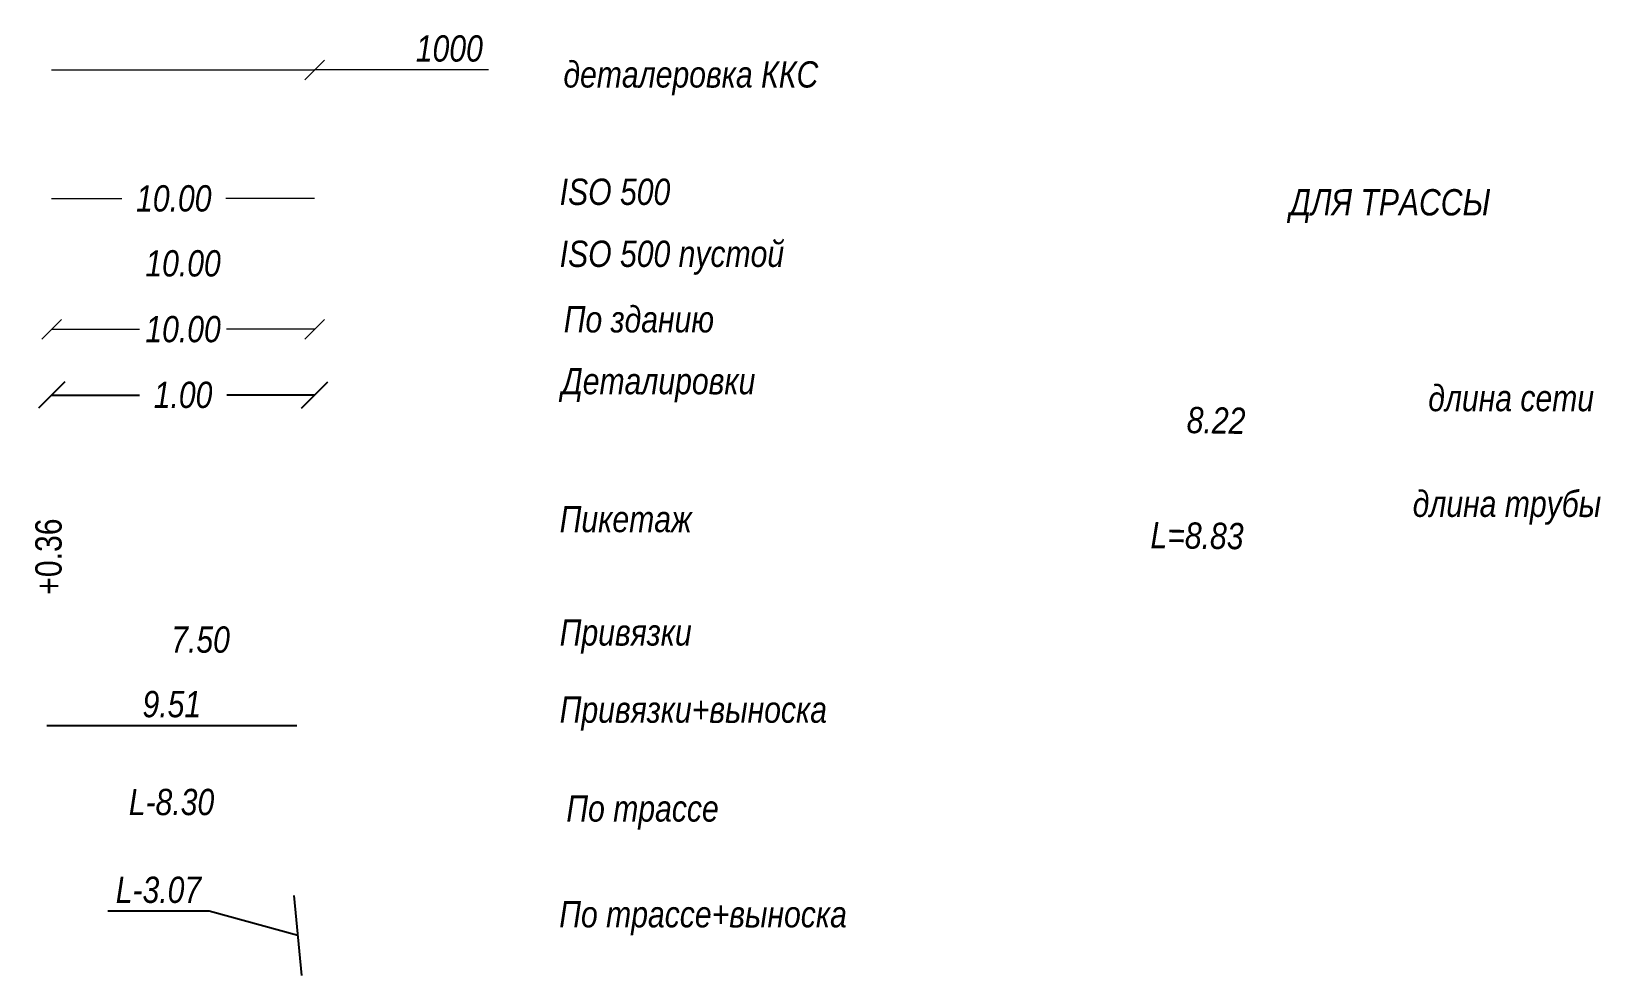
# Model space of a CAD drawing. Header units: inches. Extents: x 37.6 to 97.2, y 11.2 to 47.1.
import ezdxf

# ---------------------------------------------------------------- set-up
doc = ezdxf.new("R2010")
doc.units = ezdxf.units.IN
doc.header["$MEASUREMENT"] = 0
doc.layers.add('Оформление трассы', color=150, linetype='Continuous', lineweight=15)
doc.layers.add('привязки', color=2, linetype='Continuous', lineweight=15)
doc.styles.add('P-131', font='ARIALN.TTF')
doc.styles.add('TOPO', font='ARIALNI.TTF', dxfattribs={"height": 1})
doc.styles.add('Д-431', font='ARIALNI.TTF')
doc.dimstyles.new('ISO-500', dxfattribs={"dimtxt": 1.1, "dimasz": 2.5, "dimexe": 1.25, "dimexo": 0.625, "dimtad": 0, "dimzin": 1, "dimdsep": 46, "dimtxsty": 'TOPO', "dimblk": 'NONE', "dimcen": 2.5, "dimse1": 1, "dimse2": 1, "dimclrt": 256, "dimadec": 0, "dimazin": 0, "dimtfac": 1, "dimtmove": 0, "dimatfit": 3, "dimfxl": 1, "dimlwd": -1, "dimarcsym": 0})
doc.dimstyles.new('ISO-500 пустой', dxfattribs={"dimtxt": 0.9, "dimasz": 2.5, "dimexe": 1.25, "dimexo": 0.625, "dimtad": 0, "dimzin": 1, "dimdsep": 46, "dimtxsty": 'Д-431', "dimblk": 'NONE', "dimcen": 2.5, "dimse1": 1, "dimse2": 1, "dimsd1": 1, "dimsd2": 1, "dimadec": 0, "dimazin": 0, "dimtfac": 1, "dimtmove": 0, "dimatfit": 3, "dimfxl": 1, "dimlwd": 30, "dimarcsym": 0})
doc.dimstyles.new('детал_ККС', dxfattribs={"dimtxt": 1, "dimasz": 0.75, "dimexe": 0.4, "dimexo": 1, "dimgap": 0.3, "dimtad": 1, "dimdec": 0, "dimlfac": 100, "dimzin": 1, "dimdsep": 46, "dimtxsty": 'TOPO', "dimblk1": 'NONE', "dimblk2": 'OBLIQUE', "dimsah": 1, "dimcen": 2.5, "dimse1": 1, "dimse2": 1, "dimclrd": 256, "dimclre": 256, "dimclrt": 256, "dimadec": 0, "dimazin": 0, "dimtfac": 1, "dimtdec": 0, "dimtmove": 1, "dimatfit": 3, "dimldrblk": 'NONE', "dimfxl": 1, "dimlwd": -1, "dimarcsym": 0})
doc.dimstyles.new('деталировки', dxfattribs={"dimtxt": 1, "dimasz": 1, "dimexe": 1.25, "dimexo": 0.625, "dimtad": 0, "dimlfac": 0.1, "dimzin": 1, "dimdsep": 46, "dimtxsty": 'Д-431', "dimblk": 'OBLIQUE', "dimcen": 2.5, "dimse1": 1, "dimse2": 1, "dimclrt": 256, "dimazin": 0, "dimtfac": 1, "dimtmove": 1, "dimatfit": 3, "dimfxl": 1, "dimarcsym": 0})
doc.dimstyles.new('длина сети iso', dxfattribs={"dimtxt": 1, "dimasz": 0, "dimexe": 0.05, "dimexo": 0.05, "dimgap": 0.05, "dimtad": 4, "dimtoh": 1, "dimzin": 0, "dimdsep": 46, "dimtxsty": 'Д-431', "dimblk": 'NONE', "dimcen": 0, "dimdle": 0.05, "dimse1": 1, "dimse2": 1, "dimsd1": 1, "dimsd2": 1, "dimadec": 0, "dimazin": 0, "dimtfac": 1, "dimtofl": 0, "dimtmove": 0, "dimatfit": 3, "dimldrblk": 'NONE', "dimfxl": 1, "dimtfill": 1, "dimtolj": 1, "dimtzin": 0, "dimarcsym": 0})
doc.dimstyles.new('длина трубы iso', dxfattribs={"dimtxt": 1, "dimasz": 0, "dimexe": 0.05, "dimexo": 0.05, "dimgap": 0.05, "dimtad": 4, "dimtoh": 1, "dimzin": 0, "dimdsep": 46, "dimtxsty": 'Д-431', "dimblk": 'NONE', "dimcen": 0, "dimdle": 0.05, "dimse1": 1, "dimse2": 1, "dimsd1": 1, "dimsd2": 1, "dimadec": 0, "dimazin": 0, "dimtfac": 1, "dimtofl": 0, "dimtmove": 0, "dimatfit": 3, "dimldrblk": 'NONE', "dimfxl": 1, "dimtfill": 1, "dimtolj": 1, "dimtzin": 0, "dimarcsym": 0})
doc.dimstyles.new('Пикетаж', dxfattribs={"dimtxt": 1.3, "dimasz": 2.5, "dimexe": 1.25, "dimexo": 0.625, "dimtad": 0, "dimzin": 1, "dimdsep": 46, "dimtxsty": 'P-131', "dimblk": 'NONE', "dimcen": 2.5, "dimse1": 1, "dimse2": 1, "dimsd1": 1, "dimsd2": 1, "dimadec": 0, "dimazin": 0, "dimtfac": 1, "dimtmove": 0, "dimatfit": 3, "dimfxl": 1, "dimlwd": 30, "dimarcsym": 0})
doc.dimstyles.new('По зданию', dxfattribs={"dimtxt": 1, "dimasz": 0.75, "dimexe": 0.4, "dimexo": 1, "dimgap": 0.3, "dimtad": 0, "dimzin": 1, "dimdsep": 46, "dimtxsty": 'Д-431', "dimblk": 'OBLIQUE', "dimcen": 2.5, "dimse1": 1, "dimse2": 1, "dimclrd": 256, "dimclre": 256, "dimclrt": 256, "dimadec": 0, "dimazin": 0, "dimtfac": 1, "dimtmove": 1, "dimatfit": 3, "dimldrblk": 'NONE', "dimfxl": 1, "dimlwd": -1, "dimarcsym": 0})
doc.dimstyles.new('По трассе', dxfattribs={"dimtxt": 1, "dimasz": 0.9, "dimexe": 0.4, "dimexo": 0.3, "dimgap": 0.3, "dimtad": 0, "dimzin": 0, "dimdsep": 46, "dimtxsty": 'Д-431', "dimcen": 0.09, "dimse1": 1, "dimse2": 1, "dimsd1": 1, "dimsd2": 1, "dimclrt": 256, "dimadec": 0, "dimazin": 0, "dimtfac": 1, "dimtofl": 0, "dimtmove": 0, "dimatfit": 3, "dimldrblk": 'OPEN30', "dimfxl": 1, "dimtfill": 1, "dimtolj": 1, "dimtzin": 0, "dimarcsym": 0})
doc.dimstyles.new('По трассе+выноска', dxfattribs={"dimtxt": 1, "dimasz": 0, "dimexe": 0, "dimexo": 0, "dimgap": 0.3, "dimtad": 1, "dimtih": 1, "dimtoh": 1, "dimzin": 1, "dimdsep": 46, "dimtxsty": 'Д-431', "dimblk": 'NONE', "dimcen": 0, "dimse1": 1, "dimse2": 1, "dimclrt": 256, "dimadec": 0, "dimazin": 0, "dimtfac": 1, "dimtofl": 0, "dimtmove": 1, "dimatfit": 3, "dimldrblk": 'NONE', "dimfxl": 1, "dimtfill": 1, "dimtfillclr": 255, "dimarcsym": 0})
doc.dimstyles.new('Привязки', dxfattribs={"dimtxt": 1, "dimasz": 2.5, "dimexe": 1.25, "dimexo": 0.625, "dimtad": 0, "dimzin": 1, "dimdsep": 46, "dimtxsty": 'Д-431', "dimblk": 'NONE', "dimcen": 2.5, "dimse1": 1, "dimse2": 1, "dimsd1": 1, "dimsd2": 1, "dimadec": 0, "dimazin": 0, "dimtfac": 1, "dimtmove": 0, "dimatfit": 3, "dimfxl": 1, "dimtfill": 1, "dimlwd": 30, "dimarcsym": 0})
doc.dimstyles.new('Привязки+выноска', dxfattribs={"dimtxt": 1, "dimasz": 0, "dimexe": 0, "dimexo": 0, "dimgap": 0.3, "dimtad": 1, "dimtih": 1, "dimtoh": 1, "dimzin": 1, "dimdsep": 46, "dimtxsty": 'Д-431', "dimblk": 'NONE', "dimcen": 0, "dimse1": 1, "dimse2": 1, "dimclrt": 256, "dimadec": 0, "dimazin": 0, "dimtfac": 1, "dimtofl": 0, "dimtmove": 1, "dimatfit": 3, "dimldrblk": 'NONE', "dimfxl": 1, "dimtfill": 1, "dimtfillclr": 255, "dimarcsym": 0})

# ---------------------------------------------------------------- blocks, each defined once
blk = doc.blocks.new('*D26')
at = {"layer": 'Defpoints', "color": 0, "transparency": 16777216}
for p in [(38.346, 43.312), (48.346, 43.312), (48.346, 40.783)]:
    blk.add_point(p, dxfattribs=at)
at = {"layer": 'Оформление трассы', "color": 0, "transparency": 16777216}
for p, q in [((38.346, 40.783), (41.015, 40.783)), ((48.346, 40.783), (44.973, 40.783))]:
    blk.add_line(p, q, dxfattribs=at)
at = {"layer": 'Оформление трассы', "transparency": 16777216, "insert": (42.994, 40.783), "char_height": 1, "attachment_point": 5, "style": 'TOPO'}
blk.add_mtext('10.00', dxfattribs=at)
blk = doc.blocks.new('_None')
blk = doc.blocks.new('*D27')
at = {"layer": 'Defpoints', "color": 0, "transparency": 16777216}
for p in [(38.346, 43.312), (48.346, 43.312), (48.346, 38.312)]:
    blk.add_point(p, dxfattribs=at)
at = {"layer": 'Оформление трассы', "color": 0, "transparency": 16777216, "insert": (43.346, 38.312), "char_height": 1, "attachment_point": 5, "style": 'Д-431'}
blk.add_mtext('10.00', dxfattribs=at)
blk = doc.blocks.new('_Oblique')
at = {"color": 0, "linetype": 'ByBlock', "lineweight": -2}
blk.add_line((-0.5, -0.5), (0.5, 0.5), dxfattribs=at)
blk = doc.blocks.new('*D18')
at = {"layer": 'Defpoints', "color": 0, "ltscale": 0.5, "transparency": 16777216}
for p in [(38.346, 43.312), (48.346, 43.312), (48.346, 35.812)]:
    blk.add_point(p, dxfattribs=at)
at = {"layer": 'Оформление трассы', "ltscale": 0.5, "transparency": 16777216}
for p, q in [((38.346, 35.812), (41.692, 35.812)), ((48.346, 35.812), (45, 35.812))]:
    blk.add_line(p, q, dxfattribs=at)
at = {"layer": 'Оформление трассы', "ltscale": 0.5, "transparency": 16777216, "xscale": 0.75, "yscale": 0.75, "zscale": 0.75, "rotation": 180}
blk.add_blockref('_Oblique', (38.346, 35.812), dxfattribs=at)
at = {"layer": 'Оформление трассы', "ltscale": 0.5, "transparency": 16777216, "xscale": 0.75, "yscale": 0.75, "zscale": 0.75}
blk.add_blockref('_Oblique', (48.346, 35.812), dxfattribs=at)
at = {"layer": 'Оформление трассы', "ltscale": 0.5, "transparency": 16777216, "insert": (43.346, 35.812), "char_height": 1, "attachment_point": 5, "style": 'Д-431'}
blk.add_mtext('10.00', dxfattribs=at)
blk = doc.blocks.new('*D19')
at = {"layer": 'Defpoints', "color": 0, "transparency": 16777216}
for p in [(38.346, 43.312), (48.346, 43.312), (48.346, 33.312)]:
    blk.add_point(p, dxfattribs=at)
at = {"layer": 'Оформление трассы', "color": 0, "lineweight": -2, "transparency": 16777216}
for p, q in [((38.346, 33.312), (41.686, 33.312)), ((48.346, 33.312), (45.007, 33.312))]:
    blk.add_line(p, q, dxfattribs=at)
at = {"layer": 'Оформление трассы', "color": 0, "lineweight": -2, "transparency": 16777216, "rotation": 180}
blk.add_blockref('_Oblique', (38.346, 33.312), dxfattribs=at)
at = {"layer": 'Оформление трассы', "color": 0, "lineweight": -2, "transparency": 16777216}
blk.add_blockref('_Oblique', (48.346, 33.312), dxfattribs=at)
at = {"layer": 'Оформление трассы', "transparency": 16777216, "insert": (43.346, 33.312), "char_height": 1, "attachment_point": 5, "style": 'Д-431'}
blk.add_mtext('1.00', dxfattribs=at)
blk = doc.blocks.new('*D20')
at = {"layer": 'Defpoints', "color": 0, "transparency": 16777216}
for p in [(38.346, 30.812), (38.236, 29.184), (38.709, 22.415)]:
    blk.add_point(p, dxfattribs=at)
at = {"layer": 'Оформление трассы', "color": 0, "transparency": 16777216, "insert": (38.236, 27.168), "char_height": 1, "attachment_point": 5, "rotation": 90, "style": 'P-131'}
blk.add_mtext('+0.36', dxfattribs=at)
blk = doc.blocks.new('*D21')
at = {"layer": 'Defpoints', "color": 0, "transparency": 16777216}
for p in [(47.676, 24.007), (40.177, 23.036), (47.676, 23.036)]:
    blk.add_point(p, dxfattribs=at)
at = {"layer": 'Оформление трассы', "color": 0, "transparency": 16777216, "insert": (44.011, 24.007), "char_height": 1, "attachment_point": 5, "style": 'Д-431', "bg_fill": 3, "box_fill_scale": 1.25, "bg_fill_color": 256, "bg_fill_true_color": 13158600, "bg_fill_transparency": 0}
blk.add_mtext('7.50', dxfattribs=at)
blk = doc.blocks.new('*D22')
at = {"layer": 'Defpoints', "color": 0, "transparency": 16777216}
for p in [(38.164, 21.109), (47.673, 21.109), (47.673, 20.742)]:
    blk.add_point(p, dxfattribs=at)
at = {"layer": 'Оформление трассы', "color": 0, "lineweight": -2, "transparency": 16777216}
blk.add_line((38.164, 20.742), (47.673, 20.742), dxfattribs=at)
at = {"layer": 'Оформление трассы', "transparency": 16777216, "insert": (42.919, 21.552), "char_height": 1, "attachment_point": 5, "style": 'Д-431', "bg_fill": 3, "box_fill_scale": 1.25, "bg_fill_color": 256, "bg_fill_true_color": 13158600, "bg_fill_transparency": 0}
blk.add_mtext('9.51', dxfattribs=at)
blk = doc.blocks.new('*D23')
at = {"layer": 'Defpoints', "color": 0, "transparency": 16777216}
for p in [(46.72, 17.83), (38.418, 17.155), (46.72, 17.155)]:
    blk.add_point(p, dxfattribs=at)
at = {"layer": 'Оформление трассы', "transparency": 16777216, "insert": (42.907, 17.83), "char_height": 1, "attachment_point": 5, "style": 'Д-431', "bg_fill": 3, "box_fill_scale": 1.25, "bg_fill_color": 256, "bg_fill_true_color": 13158600, "bg_fill_transparency": 0}
blk.add_mtext('\\A1;L-8.30', dxfattribs=at)
blk = doc.blocks.new('_Open30')
at = {"color": 0, "linetype": 'ByBlock', "lineweight": -2}
for p, q in [((-1, 0.268), (0, 0)), ((0, 0), (-1, -0.268)), ((0, 0), (-1, 0))]:
    blk.add_line(p, q, dxfattribs=at)
blk = doc.blocks.new('*D24')
at = {"layer": 'Defpoints', "color": 0, "transparency": 16777216}
for p in [(47.573, 14.288, 215.066), (47.573, 14.288), (47.859, 11.235, 215.066)]:
    blk.add_point(p, dxfattribs=at)
at = {"layer": 'Оформление трассы', "color": 0, "lineweight": -2, "transparency": 16777216}
for p, q in [((47.859, 11.235), (47.573, 14.288)), ((44.339, 13.681), (40.483, 13.681)), ((47.716, 12.762), (44.339, 13.681))]:
    blk.add_line(p, q, dxfattribs=at)
at = {"layer": 'Оформление трассы', "transparency": 16777216, "insert": (42.411, 14.492), "char_height": 1, "attachment_point": 5, "style": 'Д-431', "bg_fill": 3, "box_fill_scale": 1.25, "bg_fill_color": 256, "bg_fill_true_color": 13158600, "bg_fill_transparency": 0}
blk.add_mtext('L-3.07', dxfattribs=at)
blk = doc.blocks.new('*D25')
at = {"layer": 'Defpoints', "color": 0, "transparency": 16777216}
for p in [(48.346, 45.673), (38.346, 43.312), (48.346, 43.312)]:
    blk.add_point(p, dxfattribs=at)
at = {"layer": 'Оформление трассы', "transparency": 16777216}
for p in [(38.346, 45.673), (54.965, 45.673)]:
    blk.add_line(p, (48.346, 45.673), dxfattribs=at)
at = {"layer": 'Оформление трассы', "transparency": 16777216, "xscale": 0.75, "yscale": 0.75, "zscale": 0.75}
blk.add_blockref('_Oblique', (48.346, 45.673), dxfattribs=at)
at = {"layer": 'Оформление трассы', "transparency": 16777216, "insert": (53.47, 46.483), "char_height": 1, "attachment_point": 5, "style": 'TOPO'}
blk.add_mtext('1000', dxfattribs=at)
blk = doc.blocks.new('*D30')
at = {"layer": 'Defpoints', "color": 0, "ltscale": 100, "transparency": 16777216}
for p in [(85.893, 28.474), (77.047, 27.398), (85.88, 27.297)]:
    blk.add_point(p, dxfattribs=at)
at = {"layer": 'привязки', "color": 0, "ltscale": 100, "transparency": 16777216, "insert": (81.898, 27.959), "char_height": 1, "attachment_point": 5, "rotation": 359.34408, "style": 'Д-431', "bg_fill": 3, "box_fill_scale": 1.25, "bg_fill_color": 256, "bg_fill_true_color": 13158600, "bg_fill_transparency": 0}
blk.add_mtext('\\A1;L=8.83', dxfattribs=at)
blk = doc.blocks.new('*D31')
at = {"layer": 'Defpoints', "color": 0, "ltscale": 100, "transparency": 16777216}
for p in [(86.526, 32.838), (78.298, 32.295), (86.515, 32.164)]:
    blk.add_point(p, dxfattribs=at)
at = {"layer": 'привязки', "color": 0, "ltscale": 100, "transparency": 16777216, "insert": (82.622, 32.34), "char_height": 1, "attachment_point": 5, "rotation": 359.08856, "style": 'Д-431', "bg_fill": 3, "box_fill_scale": 1.25, "bg_fill_color": 256, "bg_fill_true_color": 13158600, "bg_fill_transparency": 0}
blk.add_mtext('\\A1;8.22', dxfattribs=at)

msp = doc.modelspace()

# ---------------------------------------------------------------- texts
at = {"layer": 'Оформление трассы', "color": 7, "lineweight": 30, "style": 'TOPO'}
for s, p in [('деталеровка ККС', (57.808, 45.004)), ('ISO 500', (57.666, 40.54)), ('ДЛЯ ТРАССЫ', (85.419, 40.141)), ('ISO 500 пустой', (57.666, 38.183)), ('По зданию', (57.82, 35.691)), ('Деталировки', (57.737, 33.341)), ('длина сети', (90.689, 32.696)), ('длина трубы', (90.097, 28.678)), ('Пикетаж', (57.666, 28.097)), ('Привязки', (57.666, 23.785)), ('Привязки+выноска', (57.666, 20.849)), ('По трассе', (57.919, 17.091)), ('По трассе+выноска', (57.649, 13.069))]:
    msp.add_text(s, height=1, dxfattribs=at).set_placement(p)

# ---------------------------------------------------------------- dimensions: what is measured, and where the dimension line sits
at = {"layer": 'Оформление трассы'}
for base, p1, p2, dimstyle, picture, middle in [((48.346, 45.673), (38.346, 43.312), (48.346, 43.312), 'детал_ККС', '*D25', (53.47, 45.673)), ((47.676, 24.007), (40.177, 23.036), (47.676, 23.036), 'Привязки', '*D21', (44.011, 24.007))]:
    dim = msp.add_linear_dim(base=base, p1=p1, p2=p2, angle=0, dimstyle=dimstyle, dxfattribs=at)
    dim.commit()
    dim.dimension.update_dxf_attribs({"geometry": picture, "text_midpoint": middle, "dimtype": 161})
for base, dimstyle, picture, middle in [((48.346, 33.312), 'деталировки', '*D19', (43.346, 33.312)), ((48.346, 38.312), 'ISO-500 пустой', '*D27', (43.346, 38.312))]:
    dim = msp.add_linear_dim(base=base, p1=(38.346, 43.312), p2=(48.346, 43.312), dimstyle=dimstyle, override={"dimtxt": 1}, dxfattribs=at)
    dim.commit()
    dim.dimension.update_dxf_attribs({"geometry": picture, "text_midpoint": middle})
at = {"layer": 'Оформление трассы', "ltscale": 0.5}
dim = msp.add_linear_dim(base=(48.346, 35.812), p1=(38.346, 43.312), p2=(48.346, 43.312), dimstyle='По зданию', override={"dimtxt": 1}, dxfattribs=at)
dim.commit()
dim.dimension.update_dxf_attribs({"geometry": '*D18', "text_midpoint": (43.346, 35.812)})
at = {"layer": 'Оформление трассы'}
dim = msp.add_linear_dim(base=(48.346, 40.783), p1=(38.346, 43.312), p2=(48.346, 43.312), dimstyle='ISO-500', override={"dimtxt": 1}, dxfattribs=at)
dim.commit()
dim.dimension.update_dxf_attribs({"geometry": '*D26', "text_midpoint": (42.994, 40.783), "dimtype": 160})
dim = msp.add_ordinate_dim(feature_location=(38.346, 30.812), offset=(-0.111, -1.628), dtype=1, origin=(38.709, 22.415), dimstyle='Пикетаж', override={"dimtxt": 1, "dimpost": '+<>'}, dxfattribs=at)
dim.commit()
dim.dimension.update_dxf_attribs({"geometry": '*D20', "text_midpoint": (38.236, 27.168)})
for base, p1, p2, angle, dimstyle, picture, middle in [((46.72, 17.83), (38.418, 17.155), (46.72, 17.155), 0, 'По трассе', '*D23', (42.907, 17.83)), ((47.573, 14.288), (47.859, 11.235, 215.066), (47.573, 14.288, 215.066), 95.36153, 'По трассе+выноска', '*D24', (44.039, 13.681))]:
    dim = msp.add_linear_dim(base=base, p1=p1, p2=p2, angle=angle, dimstyle=dimstyle, override={"dimpost": 'L-<>'}, dxfattribs=at)
    dim.commit()
    dim.dimension.update_dxf_attribs({"geometry": picture, "text_midpoint": middle, "dimtype": 161})
at = {"layer": 'привязки', "ltscale": 100}
dim = msp.add_linear_dim(base=(86.526, 32.838), p1=(78.298, 32.295), p2=(86.515, 32.164), angle=359.08856, dimstyle='длина сети iso', dxfattribs=at)
dim.commit()
dim.dimension.update_dxf_attribs({"geometry": '*D31', "text_midpoint": (82.631, 32.9), "dimtype": 161})
dim = msp.add_linear_dim(base=(85.893, 28.474), p1=(77.047, 27.398), p2=(85.88, 27.297), angle=359.34408, dimstyle='длина трубы iso', override={"dimpost": 'L=<>'}, dxfattribs=at)
dim.commit()
dim.dimension.update_dxf_attribs({"geometry": '*D30', "text_midpoint": (81.905, 28.519), "dimtype": 161})

# ---------------------------------------------------------------- next in the draw order: dimensions: what is measured, and where the dimension line sits
at = {"layer": 'Оформление трассы'}
dim = msp.add_linear_dim(base=(47.673, 20.742), p1=(38.164, 21.109), p2=(47.673, 21.109), angle=0, dimstyle='Привязки+выноска', dxfattribs=at)
dim.commit()
dim.dimension.update_dxf_attribs({"geometry": '*D22', "text_midpoint": (42.919, 20.742), "dimtype": 161})

doc.saveas('drawing.dxf')
